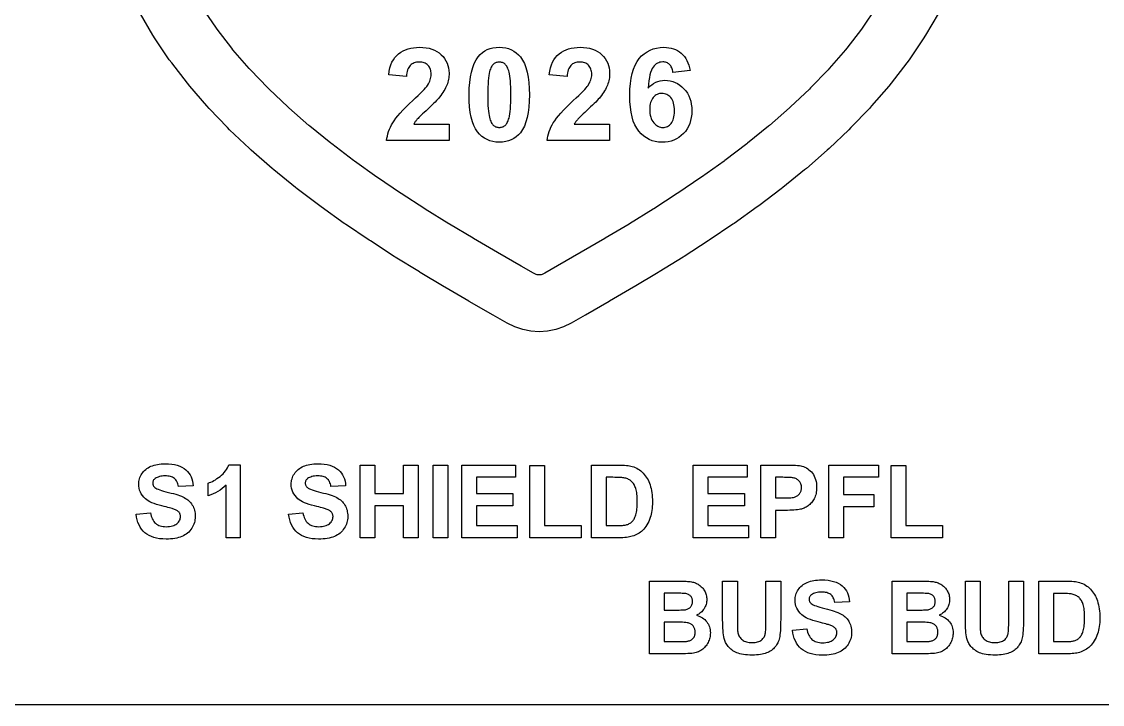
# Model space of a CAD drawing. Header units: millimetres. Extents: x 0 to 300, y 0 to 200.
# Drawn here: x 66.31 to 93.06, y 0 to 16.89 of the extents above; entities that cross this region are included whole.
import ezdxf

# ---------------------------------------------------------------- set-up
doc = ezdxf.new("R2010")
doc.units = ezdxf.units.MM
for name, color, linetype in [('CUT', 1, 'Continuous'), ('ENGRAVE', 5, 'Continuous'), ('LABELS', 250, 'Continuous'), ('SHEET', 8, 'Continuous')]:
    doc.layers.add(name, color=color, linetype=linetype)

msp = doc.modelspace()

# ---------------------------------------------------------------- linework, layer by layer
at = {"layer": 'CUT'}
msp.add_lwpolyline([(88.99, 17.087), (88.68, 16.556), (88.623, 16.465), (88.273, 15.948), (88.214, 15.868), (87.826, 15.365), (87.769, 15.295), (87.345, 14.805), (87.289, 14.744), (86.832, 14.268), (86.78, 14.216), (86.293, 13.754), (86.244, 13.709), (85.73, 13.261), (85.685, 13.223), (85.148, 12.788), (85.107, 12.756), (84.551, 12.335), (84.514, 12.308), (83.943, 11.9), (83.91, 11.877), (83.326, 11.483), (83.297, 11.464), (82.706, 11.083), (82.682, 11.067), (82.086, 10.698), (82.066, 10.686), (81.469, 10.328), (81.454, 10.319), (80.86, 9.973), (80.849, 9.966), (80.263, 9.63), (80.256, 9.626), (79.909, 9.429), (79.723, 9.339), (79.527, 9.273), (79.325, 9.234), (79.119, 9.22), (78.913, 9.234), (78.71, 9.273), (78.515, 9.339), (78.329, 9.429), (77.981, 9.626), (77.975, 9.63), (77.388, 9.966), (77.377, 9.973), (76.784, 10.319), (76.768, 10.328), (76.172, 10.686), (76.152, 10.698), (75.556, 11.067), (75.532, 11.083), (74.94, 11.464), (74.911, 11.483), (74.328, 11.877), (74.295, 11.9), (73.723, 12.308), (73.686, 12.335), (73.13, 12.756), (73.089, 12.788), (72.553, 13.223), (72.507, 13.261), (71.994, 13.709), (71.945, 13.754), (71.458, 14.216), (71.405, 14.268), (70.948, 14.744), (70.893, 14.805), (70.469, 15.295), (70.411, 15.365), (70.023, 15.868), (69.965, 15.948), (69.615, 16.465), (69.558, 16.556), (69.248, 17.087)], dxfattribs=at)
at = {"layer": 'ENGRAVE'}
msp.add_lwpolyline([(87.45, 17.23), (87.125, 16.751), (87.093, 16.706), (86.73, 16.236), (86.698, 16.196), (86.298, 15.735), (86.267, 15.701), (85.834, 15.25), (85.804, 15.22), (85.34, 14.779), (85.312, 14.754), (84.819, 14.324), (84.794, 14.302), (84.276, 13.883), (84.253, 13.865), (83.714, 13.457), (83.693, 13.442), (83.137, 13.045), (83.119, 13.032), (82.549, 12.647), (82.532, 12.637), (81.953, 12.263), (81.939, 12.254), (81.353, 11.891), (81.341, 11.884), (80.753, 11.531), (80.744, 11.526), (80.159, 11.184), (79.569, 10.846), (79.257, 10.669), (79.193, 10.638), (79.169, 10.63), (79.144, 10.625), (79.119, 10.623), (79.093, 10.625), (79.068, 10.63), (79.044, 10.638), (78.981, 10.669), (78.675, 10.842), (78.09, 11.178), (77.494, 11.526), (77.485, 11.531), (76.896, 11.884), (76.885, 11.891), (76.299, 12.254), (76.285, 12.263), (75.705, 12.637), (75.689, 12.647), (75.119, 13.032), (75.101, 13.045), (74.544, 13.442), (74.523, 13.457), (73.985, 13.865), (73.961, 13.883), (73.444, 14.302), (73.418, 14.324), (72.926, 14.754), (72.898, 14.779), (72.433, 15.22), (72.404, 15.25), (71.97, 15.701), (71.939, 15.735), (71.54, 16.196), (71.508, 16.236), (71.145, 16.706), (71.112, 16.751), (70.787, 17.23)], dxfattribs=at)
for points in [[(75.342, 13.946), (75.35, 14.004), (75.361, 14.061), (75.375, 14.117), (75.392, 14.172), (75.413, 14.227), (75.436, 14.281), (75.463, 14.334), (75.493, 14.386), (75.528, 14.44), (75.571, 14.499), (75.621, 14.561), (75.679, 14.628), (75.745, 14.699), (75.819, 14.774), (75.9, 14.854), (75.989, 14.938), (76.059, 15.004), (76.123, 15.065), (76.18, 15.121), (76.229, 15.171), (76.271, 15.215), (76.306, 15.254), (76.334, 15.287), (76.354, 15.314), (76.375, 15.348), (76.394, 15.382), (76.41, 15.416), (76.422, 15.45), (76.432, 15.484), (76.439, 15.517), (76.444, 15.551), (76.445, 15.584), (76.444, 15.62), (76.44, 15.653), (76.434, 15.685), (76.425, 15.714), (76.414, 15.742), (76.4, 15.767), (76.384, 15.79), (76.366, 15.811), (76.345, 15.829), (76.322, 15.845), (76.298, 15.859), (76.272, 15.87), (76.243, 15.879), (76.213, 15.885), (76.181, 15.889), (76.147, 15.89), (76.113, 15.889), (76.081, 15.885), (76.051, 15.878), (76.023, 15.869), (75.996, 15.857), (75.972, 15.843), (75.949, 15.826), (75.927, 15.807), (75.908, 15.784), (75.891, 15.758), (75.876, 15.729), (75.863, 15.696), (75.852, 15.66), (75.844, 15.62), (75.837, 15.577), (75.833, 15.531), (75.394, 15.575), (75.406, 15.662), (75.424, 15.744), (75.447, 15.819), (75.475, 15.887), (75.509, 15.949), (75.547, 16.005), (75.591, 16.054), (75.64, 16.097), (75.694, 16.134), (75.75, 16.166), (75.81, 16.194), (75.873, 16.216), (75.94, 16.233), (76.009, 16.246), (76.082, 16.253), (76.158, 16.255), (76.241, 16.253), (76.319, 16.244), (76.393, 16.23), (76.462, 16.21), (76.527, 16.184), (76.587, 16.152), (76.642, 16.115), (76.693, 16.072), (76.739, 16.025), (76.778, 15.975), (76.811, 15.922), (76.839, 15.866), (76.86, 15.808), (76.875, 15.746), (76.884, 15.682), (76.887, 15.615), (76.887, 15.577), (76.884, 15.539), (76.88, 15.501), (76.874, 15.464), (76.866, 15.427), (76.856, 15.391), (76.845, 15.355), (76.832, 15.32), (76.817, 15.284), (76.8, 15.249), (76.781, 15.212), (76.76, 15.176), (76.737, 15.139), (76.712, 15.101), (76.684, 15.064), (76.655, 15.025), (76.633, 14.999), (76.607, 14.969), (76.577, 14.936), (76.543, 14.901), (76.505, 14.863), (76.463, 14.822), (76.417, 14.779), (76.367, 14.732), (76.317, 14.686), (76.272, 14.644), (76.232, 14.607), (76.196, 14.573), (76.166, 14.543), (76.14, 14.517), (76.119, 14.496), (76.102, 14.478), (76.089, 14.462), (76.076, 14.447), (76.063, 14.431), (76.052, 14.416), (76.041, 14.401), (76.031, 14.386), (76.021, 14.37), (76.012, 14.356), (76.887, 14.356), (76.887, 13.946)], [(78.361, 16.222), (78.429, 16.196), (78.492, 16.162), (78.55, 16.121), (78.604, 16.073), (78.653, 16.017), (78.706, 15.941), (78.751, 15.853), (78.79, 15.753), (78.822, 15.642), (78.846, 15.519), (78.864, 15.384), (78.874, 15.238), (78.878, 15.08), (78.874, 14.923), (78.863, 14.777), (78.846, 14.642), (78.821, 14.519), (78.789, 14.408), (78.751, 14.308), (78.705, 14.219), (78.652, 14.142), (78.603, 14.087), (78.549, 14.039), (78.491, 13.999), (78.428, 13.966), (78.361, 13.94), (78.289, 13.922), (78.212, 13.91), (78.131, 13.907), (78.049, 13.911), (77.971, 13.923), (77.897, 13.943), (77.828, 13.971), (77.762, 14.008), (77.7, 14.052), (77.643, 14.104), (77.59, 14.165), (77.541, 14.236), (77.5, 14.319), (77.464, 14.415), (77.435, 14.524), (77.413, 14.645), (77.397, 14.779), (77.387, 14.926), (77.384, 15.085), (77.388, 15.242), (77.398, 15.387), (77.416, 15.521), (77.44, 15.644), (77.472, 15.755), (77.511, 15.855), (77.557, 15.943), (77.61, 16.02), (77.659, 16.075), (77.713, 16.123), (77.771, 16.164), (77.834, 16.197), (77.901, 16.222), (77.973, 16.241), (78.05, 16.252), (78.131, 16.255), (78.212, 16.252), (78.289, 16.241)], [(79.316, 13.946), (79.324, 14.004), (79.335, 14.061), (79.349, 14.117), (79.366, 14.172), (79.387, 14.227), (79.41, 14.281), (79.437, 14.334), (79.467, 14.386), (79.502, 14.44), (79.545, 14.499), (79.595, 14.561), (79.653, 14.628), (79.719, 14.699), (79.793, 14.774), (79.874, 14.854), (79.962, 14.938), (80.033, 15.004), (80.097, 15.065), (80.154, 15.121), (80.203, 15.171), (80.245, 15.215), (80.28, 15.254), (80.308, 15.287), (80.328, 15.314), (80.349, 15.348), (80.368, 15.382), (80.383, 15.416), (80.396, 15.45), (80.406, 15.484), (80.413, 15.517), (80.418, 15.551), (80.419, 15.584), (80.418, 15.62), (80.414, 15.653), (80.408, 15.685), (80.399, 15.714), (80.388, 15.742), (80.374, 15.767), (80.358, 15.79), (80.34, 15.811), (80.319, 15.829), (80.296, 15.845), (80.272, 15.859), (80.245, 15.87), (80.217, 15.879), (80.187, 15.885), (80.155, 15.889), (80.121, 15.89), (80.087, 15.889), (80.055, 15.885), (80.025, 15.878), (79.997, 15.869), (79.97, 15.857), (79.946, 15.843), (79.923, 15.826), (79.901, 15.807), (79.882, 15.784), (79.865, 15.758), (79.85, 15.729), (79.837, 15.696), (79.826, 15.66), (79.818, 15.62), (79.811, 15.577), (79.807, 15.531), (79.368, 15.575), (79.38, 15.662), (79.398, 15.744), (79.421, 15.819), (79.449, 15.887), (79.482, 15.949), (79.521, 16.005), (79.565, 16.054), (79.614, 16.097), (79.668, 16.134), (79.724, 16.166), (79.784, 16.194), (79.847, 16.216), (79.913, 16.233), (79.983, 16.246), (80.056, 16.253), (80.132, 16.255), (80.215, 16.253), (80.293, 16.244), (80.367, 16.23), (80.436, 16.21), (80.5, 16.184), (80.561, 16.152), (80.616, 16.115), (80.667, 16.072), (80.712, 16.025), (80.752, 15.975), (80.785, 15.922), (80.813, 15.866), (80.834, 15.808), (80.849, 15.746), (80.858, 15.682), (80.861, 15.615), (80.861, 15.577), (80.858, 15.539), (80.854, 15.501), (80.848, 15.464), (80.84, 15.427), (80.83, 15.391), (80.819, 15.355), (80.806, 15.32), (80.791, 15.284), (80.774, 15.249), (80.755, 15.212), (80.734, 15.176), (80.711, 15.139), (80.686, 15.101), (80.658, 15.064), (80.629, 15.025), (80.607, 14.999), (80.581, 14.969), (80.551, 14.936), (80.517, 14.901), (80.479, 14.863), (80.437, 14.822), (80.391, 14.779), (80.341, 14.732), (80.291, 14.686), (80.246, 14.644), (80.206, 14.607), (80.17, 14.573), (80.139, 14.543), (80.114, 14.517), (80.093, 14.496), (80.076, 14.478), (80.063, 14.462), (80.05, 14.447), (80.037, 14.431), (80.026, 14.416), (80.015, 14.401), (80.005, 14.386), (79.995, 14.37), (79.986, 14.356), (80.861, 14.356), (80.861, 13.946)], [(82.415, 15.697), (82.408, 15.725), (82.398, 15.75), (82.387, 15.774), (82.375, 15.795), (82.36, 15.814), (82.345, 15.83), (82.328, 15.845), (82.309, 15.858), (82.29, 15.869), (82.269, 15.877), (82.247, 15.884), (82.224, 15.889), (82.199, 15.892), (82.174, 15.893), (82.14, 15.891), (82.107, 15.885), (82.075, 15.875), (82.045, 15.862), (82.016, 15.844), (81.989, 15.822), (81.962, 15.797), (81.938, 15.768), (81.915, 15.732), (81.894, 15.688), (81.875, 15.635), (81.859, 15.574), (81.845, 15.505), (81.833, 15.427), (81.823, 15.34), (81.816, 15.245), (81.859, 15.291), (81.903, 15.33), (81.951, 15.364), (82.001, 15.391), (82.053, 15.412), (82.108, 15.427), (82.166, 15.437), (82.226, 15.44), (82.293, 15.436), (82.359, 15.426), (82.422, 15.41), (82.482, 15.387), (82.54, 15.358), (82.595, 15.321), (82.648, 15.279), (82.699, 15.229), (82.745, 15.175), (82.785, 15.117), (82.819, 15.055), (82.846, 14.989), (82.868, 14.919), (82.883, 14.845), (82.892, 14.768), (82.895, 14.687), (82.892, 14.6), (82.883, 14.519), (82.866, 14.441), (82.844, 14.368), (82.815, 14.3), (82.779, 14.236), (82.737, 14.176), (82.688, 14.12), (82.635, 14.07), (82.577, 14.027), (82.517, 13.99), (82.452, 13.96), (82.384, 13.937), (82.312, 13.92), (82.236, 13.91), (82.157, 13.907), (82.071, 13.911), (81.99, 13.924), (81.913, 13.945), (81.839, 13.974), (81.77, 14.013), (81.704, 14.059), (81.642, 14.114), (81.584, 14.177), (81.531, 14.251), (81.486, 14.334), (81.447, 14.429), (81.416, 14.535), (81.391, 14.651), (81.374, 14.778), (81.363, 14.916), (81.36, 15.065), (81.363, 15.217), (81.374, 15.359), (81.392, 15.489), (81.418, 15.609), (81.451, 15.717), (81.491, 15.814), (81.539, 15.901), (81.593, 15.976), (81.654, 16.042), (81.719, 16.098), (81.788, 16.146), (81.862, 16.186), (81.94, 16.216), (82.022, 16.238), (82.109, 16.251), (82.2, 16.255), (82.265, 16.253), (82.326, 16.246), (82.384, 16.235), (82.44, 16.219), (82.493, 16.198), (82.543, 16.173), (82.59, 16.143), (82.634, 16.109), (82.675, 16.07), (82.712, 16.027), (82.746, 15.98), (82.775, 15.929), (82.8, 15.874), (82.822, 15.814), (82.839, 15.751), (82.853, 15.683), (82.426, 15.636), (82.422, 15.668)], [(78.073, 15.883), (78.055, 15.877), (78.038, 15.87), (78.02, 15.861), (78.004, 15.851), (77.988, 15.839), (77.973, 15.825), (77.958, 15.808), (77.945, 15.789), (77.932, 15.768), (77.921, 15.744), (77.91, 15.717), (77.9, 15.688), (77.891, 15.656), (77.88, 15.61), (77.871, 15.556), (77.863, 15.495), (77.857, 15.427), (77.852, 15.351), (77.848, 15.268), (77.846, 15.178), (77.845, 15.08), (77.846, 14.983), (77.848, 14.894), (77.851, 14.812), (77.855, 14.739), (77.861, 14.673), (77.868, 14.616), (77.876, 14.566), (77.886, 14.524), (77.897, 14.488), (77.908, 14.455), (77.92, 14.425), (77.932, 14.398), (77.945, 14.374), (77.959, 14.354), (77.974, 14.337), (77.989, 14.323), (78.005, 14.311), (78.021, 14.301), (78.038, 14.292), (78.055, 14.285), (78.073, 14.279), (78.092, 14.276), (78.111, 14.273), (78.131, 14.272), (78.151, 14.273), (78.17, 14.276), (78.188, 14.28), (78.207, 14.285), (78.224, 14.292), (78.241, 14.301), (78.258, 14.311), (78.274, 14.323), (78.289, 14.337), (78.303, 14.354), (78.317, 14.373), (78.329, 14.395), (78.341, 14.419), (78.352, 14.445), (78.362, 14.474), (78.371, 14.506), (78.382, 14.552), (78.391, 14.606), (78.399, 14.666), (78.405, 14.734), (78.41, 14.81), (78.414, 14.893), (78.416, 14.983), (78.416, 15.08), (78.416, 15.178), (78.414, 15.267), (78.411, 15.348), (78.406, 15.422), (78.4, 15.487), (78.393, 15.545), (78.385, 15.595), (78.376, 15.637), (78.365, 15.673), (78.354, 15.706), (78.342, 15.736), (78.329, 15.763), (78.316, 15.787), (78.302, 15.807), (78.288, 15.825), (78.273, 15.839), (78.257, 15.851), (78.241, 15.861), (78.224, 15.87), (78.206, 15.877), (78.188, 15.883), (78.17, 15.887), (78.151, 15.889), (78.131, 15.89), (78.111, 15.889), (78.092, 15.887)], [(81.868, 14.574), (81.878, 14.531), (81.892, 14.491), (81.909, 14.454), (81.929, 14.42), (81.953, 14.389), (81.978, 14.362), (82.004, 14.338), (82.031, 14.318), (82.058, 14.302), (82.087, 14.289), (82.117, 14.28), (82.147, 14.274), (82.178, 14.272), (82.208, 14.274), (82.237, 14.278), (82.265, 14.286), (82.291, 14.296), (82.316, 14.31), (82.339, 14.326), (82.361, 14.346), (82.382, 14.368), (82.402, 14.394), (82.418, 14.424), (82.432, 14.457), (82.444, 14.494), (82.453, 14.536), (82.459, 14.58), (82.463, 14.629), (82.464, 14.682), (82.463, 14.736), (82.459, 14.787), (82.452, 14.833), (82.442, 14.876), (82.43, 14.915), (82.415, 14.951), (82.397, 14.983), (82.376, 15.011), (82.354, 15.035), (82.329, 15.056), (82.304, 15.074), (82.277, 15.089), (82.249, 15.1), (82.22, 15.108), (82.189, 15.113), (82.157, 15.115), (82.125, 15.113), (82.095, 15.109), (82.067, 15.101), (82.039, 15.09), (82.013, 15.076), (81.988, 15.059), (81.964, 15.039), (81.942, 15.015), (81.921, 14.989), (81.903, 14.959), (81.888, 14.927), (81.876, 14.892), (81.866, 14.854), (81.859, 14.812), (81.855, 14.768), (81.854, 14.721), (81.855, 14.669), (81.86, 14.62)]]:
    msp.add_lwpolyline(points, close=True, dxfattribs=at)
at = {"layer": 'LABELS'}
for points in [[(69.516, 4.658), (69.529, 4.621), (69.544, 4.587), (69.561, 4.555), (69.581, 4.527), (69.602, 4.502), (69.625, 4.48), (69.651, 4.46), (69.678, 4.443), (69.708, 4.429), (69.74, 4.417), (69.774, 4.408), (69.81, 4.401), (69.848, 4.397), (69.889, 4.396), (69.931, 4.397), (69.971, 4.401), (70.008, 4.407), (70.043, 4.415), (70.074, 4.425), (70.103, 4.438), (70.13, 4.453), (70.153, 4.47), (70.174, 4.489), (70.192, 4.509), (70.207, 4.53), (70.22, 4.551), (70.23, 4.573), (70.237, 4.596), (70.241, 4.62), (70.242, 4.644), (70.242, 4.66), (70.24, 4.675), (70.237, 4.689), (70.233, 4.703), (70.228, 4.716), (70.221, 4.729), (70.214, 4.741), (70.205, 4.753), (70.195, 4.764), (70.183, 4.774), (70.169, 4.785), (70.153, 4.795), (70.136, 4.804), (70.117, 4.813), (70.096, 4.822), (70.074, 4.831), (70.055, 4.837), (70.032, 4.844), (70.003, 4.852), (69.969, 4.861), (69.93, 4.872), (69.886, 4.883), (69.837, 4.896), (69.783, 4.909), (69.713, 4.928), (69.648, 4.948), (69.588, 4.968), (69.534, 4.99), (69.486, 5.013), (69.443, 5.037), (69.405, 5.061), (69.373, 5.087), (69.334, 5.126), (69.3, 5.166), (69.272, 5.208), (69.249, 5.252), (69.23, 5.298), (69.217, 5.347), (69.21, 5.397), (69.207, 5.45), (69.208, 5.484), (69.212, 5.517), (69.218, 5.55), (69.227, 5.583), (69.238, 5.614), (69.251, 5.646), (69.267, 5.677), (69.285, 5.707), (69.306, 5.736), (69.328, 5.763), (69.353, 5.789), (69.38, 5.812), (69.409, 5.834), (69.441, 5.854), (69.474, 5.873), (69.51, 5.889), (69.547, 5.904), (69.587, 5.917), (69.628, 5.927), (69.672, 5.936), (69.717, 5.943), (69.764, 5.948), (69.813, 5.951), (69.864, 5.952), (69.946, 5.949), (70.023, 5.942), (70.095, 5.931), (70.161, 5.915), (70.222, 5.894), (70.278, 5.868), (70.329, 5.838), (70.374, 5.803), (70.414, 5.764), (70.45, 5.723), (70.48, 5.678), (70.505, 5.63), (70.525, 5.579), (70.54, 5.524), (70.549, 5.467), (70.554, 5.407), (70.191, 5.391), (70.184, 5.424), (70.176, 5.455), (70.166, 5.484), (70.154, 5.51), (70.141, 5.534), (70.126, 5.555), (70.109, 5.574), (70.091, 5.59), (70.07, 5.604), (70.047, 5.617), (70.022, 5.627), (69.995, 5.636), (69.965, 5.642), (69.932, 5.647), (69.898, 5.65), (69.86, 5.651), (69.822, 5.65), (69.785, 5.647), (69.751, 5.642), (69.719, 5.635), (69.689, 5.625), (69.661, 5.614), (69.636, 5.601), (69.612, 5.586), (69.599, 5.575), (69.587, 5.563), (69.577, 5.551), (69.569, 5.537), (69.563, 5.523), (69.558, 5.507), (69.556, 5.491), (69.555, 5.474), (69.555, 5.458), (69.558, 5.443), (69.562, 5.429), (69.568, 5.415), (69.576, 5.401), (69.585, 5.389), (69.596, 5.376), (69.609, 5.365), (69.629, 5.35), (69.655, 5.336), (69.688, 5.321), (69.727, 5.306), (69.771, 5.291), (69.822, 5.276), (69.879, 5.26), (69.943, 5.245), (70.007, 5.229), (70.067, 5.213), (70.122, 5.197), (70.173, 5.181), (70.22, 5.165), (70.263, 5.148), (70.301, 5.132), (70.335, 5.115), (70.366, 5.097), (70.395, 5.078), (70.422, 5.058), (70.448, 5.036), (70.472, 5.012), (70.494, 4.987), (70.515, 4.96), (70.534, 4.932), (70.551, 4.902), (70.565, 4.871), (70.578, 4.837), (70.588, 4.802), (70.596, 4.766), (70.601, 4.727), (70.605, 4.687), (70.606, 4.645), (70.604, 4.607), (70.6, 4.569), (70.594, 4.532), (70.584, 4.496), (70.572, 4.46), (70.557, 4.424), (70.54, 4.39), (70.52, 4.356), (70.497, 4.323), (70.472, 4.292), (70.445, 4.264), (70.416, 4.238), (70.384, 4.214), (70.351, 4.192), (70.315, 4.172), (70.277, 4.155), (70.236, 4.139), (70.193, 4.126), (70.148, 4.115), (70.1, 4.106), (70.05, 4.098), (69.997, 4.093), (69.942, 4.09), (69.885, 4.089), (69.802, 4.092), (69.724, 4.099), (69.651, 4.111), (69.583, 4.129), (69.52, 4.151), (69.462, 4.178), (69.409, 4.21), (69.361, 4.247), (69.317, 4.289), (69.278, 4.335), (69.244, 4.386), (69.215, 4.441), (69.189, 4.5), (69.169, 4.565), (69.153, 4.633), (69.142, 4.707), (69.496, 4.741), (69.505, 4.698)], [(71.274, 5.339), (71.222, 5.302), (71.167, 5.268), (71.11, 5.236), (71.051, 5.208), (70.99, 5.182), (70.927, 5.16), (70.927, 5.473), (70.961, 5.485), (70.996, 5.5), (71.032, 5.517), (71.068, 5.537), (71.105, 5.559), (71.143, 5.584), (71.182, 5.611), (71.221, 5.64), (71.259, 5.672), (71.294, 5.705), (71.326, 5.739), (71.354, 5.774), (71.38, 5.811), (71.402, 5.849), (71.422, 5.888), (71.438, 5.928), (71.718, 5.928), (71.718, 4.121), (71.373, 4.121), (71.373, 5.421), (71.325, 5.379)], [(73.303, 4.621), (73.318, 4.587), (73.336, 4.555), (73.355, 4.527), (73.376, 4.502), (73.4, 4.48), (73.425, 4.46), (73.453, 4.443), (73.482, 4.429), (73.514, 4.417), (73.548, 4.408), (73.584, 4.401), (73.623, 4.397), (73.663, 4.396), (73.705, 4.397), (73.745, 4.401), (73.782, 4.407), (73.817, 4.415), (73.849, 4.425), (73.878, 4.438), (73.904, 4.453), (73.928, 4.47), (73.948, 4.489), (73.966, 4.509), (73.982, 4.53), (73.994, 4.551), (74.004, 4.573), (74.011, 4.596), (74.015, 4.62), (74.017, 4.644), (74.016, 4.66), (74.014, 4.675), (74.011, 4.689), (74.007, 4.703), (74.002, 4.716), (73.995, 4.729), (73.988, 4.741), (73.979, 4.753), (73.969, 4.764), (73.957, 4.774), (73.943, 4.785), (73.928, 4.795), (73.91, 4.804), (73.892, 4.813), (73.871, 4.822), (73.848, 4.831), (73.83, 4.837), (73.806, 4.844), (73.777, 4.852), (73.744, 4.861), (73.705, 4.872), (73.661, 4.883), (73.612, 4.896), (73.557, 4.909), (73.487, 4.928), (73.422, 4.948), (73.363, 4.968), (73.309, 4.99), (73.26, 5.013), (73.217, 5.037), (73.179, 5.061), (73.147, 5.087), (73.108, 5.126), (73.075, 5.166), (73.046, 5.208), (73.023, 5.252), (73.005, 5.298), (72.992, 5.347), (72.984, 5.397), (72.981, 5.45), (72.983, 5.484), (72.986, 5.517), (72.992, 5.55), (73.001, 5.583), (73.012, 5.614), (73.025, 5.646), (73.041, 5.677), (73.059, 5.707), (73.08, 5.736), (73.103, 5.763), (73.128, 5.789), (73.155, 5.812), (73.184, 5.834), (73.215, 5.854), (73.249, 5.873), (73.284, 5.889), (73.322, 5.904), (73.361, 5.917), (73.403, 5.927), (73.446, 5.936), (73.491, 5.943), (73.538, 5.948), (73.587, 5.951), (73.638, 5.952), (73.72, 5.949), (73.797, 5.942), (73.869, 5.931), (73.935, 5.915), (73.997, 5.894), (74.052, 5.868), (74.103, 5.838), (74.149, 5.803), (74.189, 5.764), (74.224, 5.723), (74.254, 5.678), (74.279, 5.63), (74.299, 5.579), (74.314, 5.524), (74.324, 5.467), (74.328, 5.407), (73.965, 5.391), (73.958, 5.424), (73.95, 5.455), (73.94, 5.484), (73.928, 5.51), (73.915, 5.534), (73.9, 5.555), (73.883, 5.574), (73.865, 5.59), (73.845, 5.604), (73.822, 5.617), (73.797, 5.627), (73.769, 5.636), (73.739, 5.642), (73.707, 5.647), (73.672, 5.65), (73.635, 5.651), (73.596, 5.65), (73.56, 5.647), (73.526, 5.642), (73.493, 5.635), (73.464, 5.625), (73.436, 5.614), (73.41, 5.601), (73.387, 5.586), (73.373, 5.575), (73.361, 5.563), (73.352, 5.551), (73.343, 5.537), (73.337, 5.523), (73.333, 5.507), (73.33, 5.491), (73.329, 5.474), (73.33, 5.458), (73.332, 5.443), (73.337, 5.429), (73.342, 5.415), (73.35, 5.401), (73.359, 5.389), (73.37, 5.376), (73.383, 5.365), (73.403, 5.35), (73.43, 5.336), (73.462, 5.321), (73.501, 5.306), (73.546, 5.291), (73.597, 5.276), (73.654, 5.26), (73.717, 5.245), (73.781, 5.229), (73.841, 5.213), (73.896, 5.197), (73.948, 5.181), (73.995, 5.165), (74.037, 5.148), (74.075, 5.132), (74.109, 5.115), (74.14, 5.097), (74.169, 5.078), (74.197, 5.058), (74.223, 5.036), (74.247, 5.012), (74.269, 4.987), (74.289, 4.96), (74.308, 4.932), (74.325, 4.902), (74.34, 4.871), (74.352, 4.837), (74.362, 4.802), (74.37, 4.766), (74.375, 4.727), (74.379, 4.687), (74.38, 4.645), (74.379, 4.607), (74.375, 4.569), (74.368, 4.532), (74.359, 4.496), (74.346, 4.46), (74.332, 4.424), (74.314, 4.39), (74.294, 4.356), (74.271, 4.323), (74.247, 4.292), (74.22, 4.264), (74.19, 4.238), (74.159, 4.214), (74.125, 4.192), (74.089, 4.172), (74.051, 4.155), (74.01, 4.139), (73.968, 4.126), (73.922, 4.115), (73.874, 4.106), (73.824, 4.098), (73.772, 4.093), (73.717, 4.09), (73.659, 4.089), (73.576, 4.092), (73.498, 4.099), (73.426, 4.111), (73.358, 4.129), (73.294, 4.151), (73.236, 4.178), (73.183, 4.21), (73.135, 4.247), (73.092, 4.289), (73.053, 4.335), (73.018, 4.386), (72.989, 4.441), (72.964, 4.5), (72.943, 4.565), (72.928, 4.633), (72.916, 4.707), (73.27, 4.741), (73.279, 4.698), (73.29, 4.658)], [(75.763, 5.213), (75.763, 5.921), (76.126, 5.921), (76.126, 4.121), (75.763, 4.121), (75.763, 4.908), (75.05, 4.908), (75.05, 4.121), (74.687, 4.121), (74.687, 5.921), (75.05, 5.921), (75.05, 5.213)], [(76.854, 4.121), (76.491, 4.121), (76.491, 5.921), (76.854, 5.921)], [(77.564, 5.617), (77.564, 5.217), (78.467, 5.217), (78.467, 4.914), (77.564, 4.914), (77.564, 4.424), (78.569, 4.424), (78.569, 4.121), (77.2, 4.121), (77.2, 5.921), (78.535, 5.921), (78.535, 5.617)], [(79.251, 4.424), (80.154, 4.424), (80.154, 4.121), (78.887, 4.121), (78.887, 5.906), (79.251, 5.906)], [(81.275, 5.912), (81.316, 5.908), (81.354, 5.902), (81.388, 5.895), (81.419, 5.887), (81.458, 5.874), (81.495, 5.859), (81.532, 5.841), (81.566, 5.822), (81.599, 5.8), (81.631, 5.776), (81.662, 5.75), (81.69, 5.721), (81.718, 5.69), (81.744, 5.658), (81.768, 5.624), (81.79, 5.588), (81.811, 5.551), (81.83, 5.512), (81.847, 5.472), (81.862, 5.429), (81.876, 5.385), (81.888, 5.338), (81.898, 5.289), (81.907, 5.237), (81.913, 5.182), (81.918, 5.125), (81.92, 5.066), (81.921, 5.004), (81.92, 4.949), (81.918, 4.897), (81.914, 4.846), (81.908, 4.797), (81.9, 4.75), (81.89, 4.705), (81.879, 4.662), (81.866, 4.621), (81.848, 4.573), (81.829, 4.527), (81.807, 4.484), (81.784, 4.443), (81.759, 4.404), (81.732, 4.368), (81.704, 4.334), (81.673, 4.303), (81.649, 4.28), (81.622, 4.259), (81.593, 4.239), (81.562, 4.221), (81.529, 4.203), (81.494, 4.187), (81.457, 4.173), (81.418, 4.159), (81.387, 4.15), (81.353, 4.142), (81.316, 4.136), (81.277, 4.131), (81.236, 4.126), (81.192, 4.123), (81.145, 4.122), (81.096, 4.121), (80.412, 4.121), (80.412, 5.921), (81.077, 5.921), (81.131, 5.921), (81.182, 5.919), (81.23, 5.916)], [(84.263, 5.617), (83.292, 5.617), (83.292, 5.217), (84.195, 5.217), (84.195, 4.914), (83.292, 4.914), (83.292, 4.424), (84.297, 4.424), (84.297, 4.121), (82.928, 4.121), (82.928, 5.921), (84.263, 5.921)], [(85.405, 5.917), (85.462, 5.914), (85.513, 5.91), (85.556, 5.906), (85.592, 5.9), (85.621, 5.894), (85.659, 5.882), (85.695, 5.868), (85.73, 5.85), (85.763, 5.83), (85.794, 5.806), (85.825, 5.78), (85.853, 5.75), (85.88, 5.718), (85.904, 5.683), (85.926, 5.645), (85.943, 5.605), (85.958, 5.562), (85.97, 5.517), (85.978, 5.47), (85.983, 5.42), (85.984, 5.367), (85.983, 5.327), (85.98, 5.288), (85.976, 5.25), (85.969, 5.215), (85.961, 5.181), (85.95, 5.148), (85.938, 5.118), (85.924, 5.089), (85.909, 5.061), (85.892, 5.035), (85.874, 5.011), (85.856, 4.988), (85.836, 4.966), (85.816, 4.946), (85.794, 4.928), (85.771, 4.911), (85.748, 4.896), (85.725, 4.882), (85.701, 4.869), (85.678, 4.858), (85.654, 4.848), (85.63, 4.839), (85.607, 4.832), (85.583, 4.826), (85.548, 4.82), (85.51, 4.815), (85.469, 4.81), (85.423, 4.806), (85.374, 4.804), (85.322, 4.802), (85.266, 4.8), (85.206, 4.8), (84.969, 4.8), (84.969, 4.121), (84.605, 4.121), (84.605, 5.921), (85.189, 5.921), (85.268, 5.921), (85.34, 5.919)], [(86.648, 5.617), (86.648, 5.19), (87.4, 5.19), (87.4, 4.886), (86.648, 4.886), (86.648, 4.121), (86.285, 4.121), (86.285, 5.921), (87.519, 5.921), (87.519, 5.617)], [(89.096, 4.424), (89.096, 4.121), (87.828, 4.121), (87.828, 5.906), (88.192, 5.906), (88.192, 4.424)], [(81.149, 4.427), (81.178, 4.429), (81.204, 4.431), (81.228, 4.434), (81.249, 4.437), (81.267, 4.442), (81.289, 4.448), (81.309, 4.454), (81.329, 4.462), (81.348, 4.471), (81.366, 4.481), (81.383, 4.492), (81.399, 4.504), (81.414, 4.516), (81.428, 4.531), (81.441, 4.547), (81.454, 4.566), (81.467, 4.586), (81.478, 4.609), (81.489, 4.634), (81.499, 4.661), (81.509, 4.69), (81.517, 4.722), (81.525, 4.756), (81.531, 4.793), (81.536, 4.833), (81.54, 4.876), (81.543, 4.921), (81.545, 4.969), (81.546, 5.02), (81.545, 5.07), (81.543, 5.118), (81.54, 5.163), (81.536, 5.204), (81.531, 5.243), (81.525, 5.278), (81.517, 5.311), (81.509, 5.34), (81.499, 5.367), (81.489, 5.393), (81.477, 5.417), (81.465, 5.44), (81.451, 5.461), (81.437, 5.48), (81.422, 5.498), (81.406, 5.515), (81.389, 5.53), (81.37, 5.543), (81.351, 5.556), (81.33, 5.567), (81.309, 5.577), (81.286, 5.586), (81.262, 5.593), (81.237, 5.599), (81.216, 5.603), (81.19, 5.607), (81.16, 5.61), (81.125, 5.612), (81.085, 5.614), (81.041, 5.615), (80.992, 5.616), (80.939, 5.617), (80.776, 5.617), (80.776, 4.424), (81.047, 4.424), (81.084, 4.425), (81.118, 4.425)], [(85.309, 5.11), (85.347, 5.113), (85.381, 5.117), (85.41, 5.122), (85.435, 5.127), (85.455, 5.134), (85.473, 5.142), (85.489, 5.15), (85.505, 5.16), (85.52, 5.17), (85.533, 5.182), (85.546, 5.194), (85.558, 5.208), (85.569, 5.222), (85.578, 5.238), (85.587, 5.254), (85.594, 5.27), (85.599, 5.287), (85.604, 5.305), (85.607, 5.324), (85.609, 5.343), (85.61, 5.362), (85.609, 5.386), (85.606, 5.409), (85.602, 5.431), (85.595, 5.452), (85.587, 5.472), (85.577, 5.49), (85.566, 5.508), (85.552, 5.524), (85.537, 5.54), (85.521, 5.553), (85.504, 5.566), (85.487, 5.576), (85.468, 5.586), (85.448, 5.593), (85.428, 5.6), (85.406, 5.604), (85.388, 5.607), (85.365, 5.61), (85.339, 5.612), (85.308, 5.613), (85.273, 5.615), (85.234, 5.616), (85.191, 5.616), (85.144, 5.617), (84.969, 5.617), (84.969, 5.106), (85.168, 5.106), (85.219, 5.106), (85.266, 5.108)], [(82.856, 3.036), (82.884, 3.031), (82.91, 3.026), (82.935, 3.02), (82.96, 3.013), (82.984, 3.004), (83.007, 2.994), (83.029, 2.983), (83.051, 2.971), (83.072, 2.957), (83.092, 2.942), (83.112, 2.927), (83.13, 2.91), (83.148, 2.891), (83.165, 2.872), (83.181, 2.851), (83.196, 2.83), (83.21, 2.807), (83.223, 2.783), (83.234, 2.758), (83.244, 2.733), (83.252, 2.707), (83.258, 2.68), (83.262, 2.653), (83.265, 2.625), (83.266, 2.596), (83.264, 2.565), (83.261, 2.534), (83.256, 2.504), (83.249, 2.475), (83.239, 2.446), (83.227, 2.418), (83.213, 2.391), (83.197, 2.364), (83.18, 2.339), (83.16, 2.315), (83.139, 2.292), (83.117, 2.272), (83.093, 2.253), (83.068, 2.235), (83.041, 2.22), (83.013, 2.206), (83.053, 2.193), (83.09, 2.178), (83.125, 2.16), (83.158, 2.141), (83.189, 2.119), (83.217, 2.096), (83.242, 2.07), (83.266, 2.042), (83.286, 2.013), (83.304, 1.982), (83.319, 1.95), (83.332, 1.917), (83.342, 1.882), (83.348, 1.847), (83.353, 1.809), (83.354, 1.771), (83.353, 1.74), (83.35, 1.71), (83.346, 1.68), (83.34, 1.65), (83.332, 1.62), (83.322, 1.591), (83.31, 1.561), (83.297, 1.532), (83.282, 1.504), (83.266, 1.477), (83.248, 1.452), (83.229, 1.428), (83.209, 1.405), (83.188, 1.384), (83.165, 1.365), (83.141, 1.347), (83.115, 1.33), (83.089, 1.316), (83.06, 1.302), (83.031, 1.291), (82.999, 1.281), (82.967, 1.273), (82.933, 1.266), (82.897, 1.262), (82.87, 1.259), (82.836, 1.257), (82.793, 1.255), (82.742, 1.254), (82.683, 1.252), (82.617, 1.251), (82.542, 1.25), (82.459, 1.249), (81.846, 1.249), (81.846, 3.049), (82.566, 3.049), (82.617, 3.049), (82.666, 3.048), (82.711, 3.047), (82.752, 3.045), (82.79, 3.042), (82.825, 3.039)], [(84.027, 1.848), (84.029, 1.818), (84.032, 1.793), (84.035, 1.774), (84.042, 1.747), (84.051, 1.721), (84.062, 1.697), (84.075, 1.674), (84.09, 1.652), (84.107, 1.632), (84.126, 1.614), (84.147, 1.596), (84.169, 1.58), (84.194, 1.567), (84.221, 1.555), (84.25, 1.546), (84.281, 1.539), (84.314, 1.533), (84.35, 1.53), (84.387, 1.529), (84.424, 1.53), (84.459, 1.533), (84.492, 1.538), (84.522, 1.545), (84.55, 1.554), (84.576, 1.565), (84.599, 1.578), (84.62, 1.592), (84.639, 1.609), (84.655, 1.626), (84.67, 1.644), (84.683, 1.663), (84.694, 1.683), (84.702, 1.704), (84.709, 1.725), (84.714, 1.748), (84.718, 1.773), (84.721, 1.801), (84.724, 1.834), (84.726, 1.87), (84.728, 1.91), (84.729, 1.954), (84.73, 2.002), (84.73, 2.053), (84.73, 3.049), (85.094, 3.049), (85.094, 2.104), (85.093, 2.026), (85.092, 1.954), (85.09, 1.887), (85.086, 1.827), (85.082, 1.773), (85.077, 1.725), (85.071, 1.682), (85.064, 1.646), (85.056, 1.613), (85.046, 1.582), (85.035, 1.551), (85.022, 1.522), (85.008, 1.495), (84.992, 1.469), (84.975, 1.444), (84.956, 1.42), (84.935, 1.397), (84.913, 1.376), (84.889, 1.356), (84.863, 1.337), (84.836, 1.319), (84.807, 1.303), (84.776, 1.287), (84.744, 1.273), (84.709, 1.26), (84.672, 1.249), (84.633, 1.24), (84.591, 1.232), (84.546, 1.226), (84.499, 1.222), (84.45, 1.219), (84.398, 1.219), (84.335, 1.219), (84.276, 1.222), (84.222, 1.227), (84.171, 1.233), (84.124, 1.242), (84.081, 1.252), (84.042, 1.264), (84.007, 1.278), (83.974, 1.294), (83.943, 1.31), (83.914, 1.328), (83.887, 1.347), (83.862, 1.366), (83.838, 1.387), (83.816, 1.41), (83.796, 1.433), (83.777, 1.457), (83.761, 1.481), (83.745, 1.505), (83.732, 1.53), (83.72, 1.555), (83.71, 1.581), (83.701, 1.606), (83.694, 1.632), (83.686, 1.673), (83.678, 1.719), (83.672, 1.769), (83.667, 1.824), (83.663, 1.883), (83.661, 1.947), (83.659, 2.016), (83.658, 2.089), (83.658, 3.049), (84.022, 3.049), (84.022, 2.074), (84.022, 2.019), (84.023, 1.969), (84.024, 1.923), (84.025, 1.883)], [(85.823, 1.655), (85.845, 1.63), (85.868, 1.608), (85.893, 1.588), (85.921, 1.571), (85.951, 1.557), (85.983, 1.545), (86.017, 1.536), (86.053, 1.53), (86.091, 1.526), (86.131, 1.524), (86.174, 1.525), (86.214, 1.529), (86.251, 1.535), (86.285, 1.543), (86.317, 1.553), (86.346, 1.566), (86.372, 1.581), (86.396, 1.599), (86.417, 1.618), (86.435, 1.637), (86.45, 1.658), (86.463, 1.679), (86.472, 1.701), (86.479, 1.724), (86.484, 1.748), (86.485, 1.772), (86.484, 1.788), (86.483, 1.803), (86.48, 1.818), (86.476, 1.831), (86.47, 1.845), (86.464, 1.857), (86.456, 1.869), (86.447, 1.881), (86.437, 1.892), (86.425, 1.903), (86.412, 1.913), (86.396, 1.923), (86.379, 1.932), (86.36, 1.942), (86.339, 1.95), (86.317, 1.959), (86.298, 1.965), (86.275, 1.972), (86.246, 1.98), (86.212, 1.99), (86.173, 2), (86.129, 2.011), (86.08, 2.024), (86.026, 2.038), (85.955, 2.056), (85.891, 2.076), (85.831, 2.097), (85.777, 2.118), (85.729, 2.141), (85.685, 2.165), (85.648, 2.19), (85.616, 2.216), (85.577, 2.254), (85.543, 2.294), (85.515, 2.336), (85.491, 2.38), (85.473, 2.427), (85.46, 2.475), (85.452, 2.525), (85.45, 2.578), (85.451, 2.612), (85.455, 2.645), (85.461, 2.678), (85.469, 2.711), (85.48, 2.743), (85.494, 2.774), (85.51, 2.805), (85.528, 2.835), (85.548, 2.864), (85.571, 2.891), (85.596, 2.917), (85.623, 2.94), (85.652, 2.962), (85.683, 2.982), (85.717, 3.001), (85.753, 3.017), (85.79, 3.032), (85.83, 3.045), (85.871, 3.055), (85.914, 3.064), (85.96, 3.071), (86.007, 3.076), (86.056, 3.079), (86.107, 3.08), (86.189, 3.078), (86.266, 3.071), (86.337, 3.059), (86.404, 3.043), (86.465, 3.022), (86.521, 2.996), (86.571, 2.966), (86.617, 2.931), (86.657, 2.893), (86.692, 2.851), (86.723, 2.806), (86.748, 2.758), (86.767, 2.707), (86.782, 2.653), (86.792, 2.595), (86.797, 2.535), (86.433, 2.519), (86.427, 2.552), (86.418, 2.583), (86.408, 2.612), (86.397, 2.638), (86.383, 2.662), (86.368, 2.683), (86.352, 2.702), (86.333, 2.718), (86.313, 2.733), (86.29, 2.745), (86.265, 2.755), (86.237, 2.764), (86.207, 2.771), (86.175, 2.775), (86.14, 2.778), (86.103, 2.779), (86.065, 2.778), (86.028, 2.775), (85.994, 2.77), (85.962, 2.763), (85.932, 2.754), (85.904, 2.743), (85.879, 2.729), (85.855, 2.714), (85.842, 2.703), (85.83, 2.691), (85.82, 2.679), (85.812, 2.665), (85.805, 2.651), (85.801, 2.636), (85.798, 2.619), (85.797, 2.602), (85.798, 2.587), (85.801, 2.572), (85.805, 2.557), (85.811, 2.543), (85.818, 2.53), (85.828, 2.517), (85.839, 2.505), (85.851, 2.493), (85.872, 2.479), (85.898, 2.464), (85.931, 2.449), (85.969, 2.434), (86.014, 2.419), (86.065, 2.404), (86.122, 2.388), (86.185, 2.373), (86.249, 2.357), (86.309, 2.341), (86.365, 2.325), (86.416, 2.309), (86.463, 2.293), (86.505, 2.276), (86.544, 2.26), (86.578, 2.243), (86.609, 2.226), (86.638, 2.207), (86.665, 2.186), (86.691, 2.164), (86.715, 2.14), (86.737, 2.115), (86.758, 2.088), (86.777, 2.06), (86.793, 2.03), (86.808, 1.999), (86.82, 1.966), (86.83, 1.931), (86.838, 1.894), (86.844, 1.855), (86.847, 1.815), (86.848, 1.774), (86.847, 1.735), (86.843, 1.697), (86.836, 1.66), (86.827, 1.624), (86.815, 1.588), (86.8, 1.553), (86.783, 1.518), (86.762, 1.484), (86.74, 1.451), (86.715, 1.421), (86.688, 1.392), (86.659, 1.366), (86.627, 1.342), (86.593, 1.32), (86.557, 1.301), (86.519, 1.283), (86.479, 1.268), (86.436, 1.254), (86.391, 1.243), (86.343, 1.234), (86.293, 1.227), (86.24, 1.221), (86.185, 1.218), (86.128, 1.217), (86.045, 1.22), (85.967, 1.227), (85.894, 1.24), (85.826, 1.257), (85.763, 1.279), (85.705, 1.306), (85.652, 1.338), (85.603, 1.375), (85.56, 1.417), (85.521, 1.463), (85.487, 1.514), (85.457, 1.569), (85.432, 1.629), (85.412, 1.693), (85.396, 1.762), (85.385, 1.835), (85.738, 1.869), (85.747, 1.826), (85.758, 1.786), (85.772, 1.749), (85.787, 1.715), (85.804, 1.684)], [(88.892, 3.031), (88.918, 3.026), (88.943, 3.02), (88.968, 3.013), (88.992, 3.004), (89.015, 2.994), (89.037, 2.983), (89.059, 2.971), (89.08, 2.957), (89.1, 2.942), (89.12, 2.927), (89.138, 2.91), (89.156, 2.891), (89.173, 2.872), (89.189, 2.851), (89.204, 2.83), (89.218, 2.807), (89.231, 2.783), (89.242, 2.758), (89.252, 2.733), (89.26, 2.707), (89.266, 2.68), (89.27, 2.653), (89.272, 2.625), (89.273, 2.596), (89.272, 2.565), (89.269, 2.534), (89.264, 2.504), (89.256, 2.475), (89.247, 2.446), (89.235, 2.418), (89.221, 2.391), (89.205, 2.364), (89.187, 2.339), (89.168, 2.315), (89.147, 2.292), (89.125, 2.272), (89.101, 2.253), (89.076, 2.235), (89.049, 2.22), (89.02, 2.206), (89.06, 2.193), (89.098, 2.178), (89.133, 2.16), (89.166, 2.141), (89.196, 2.119), (89.224, 2.096), (89.25, 2.07), (89.273, 2.042), (89.294, 2.013), (89.312, 1.982), (89.327, 1.95), (89.34, 1.917), (89.349, 1.882), (89.356, 1.847), (89.36, 1.809), (89.362, 1.771), (89.361, 1.74), (89.358, 1.71), (89.354, 1.68), (89.347, 1.65), (89.339, 1.62), (89.33, 1.591), (89.318, 1.561), (89.305, 1.532), (89.29, 1.504), (89.273, 1.477), (89.256, 1.452), (89.237, 1.428), (89.217, 1.405), (89.196, 1.384), (89.173, 1.365), (89.149, 1.347), (89.123, 1.33), (89.096, 1.316), (89.068, 1.302), (89.038, 1.291), (89.007, 1.281), (88.975, 1.273), (88.94, 1.266), (88.905, 1.262), (88.878, 1.259), (88.844, 1.257), (88.801, 1.255), (88.75, 1.254), (88.691, 1.252), (88.624, 1.251), (88.55, 1.25), (88.467, 1.249), (87.854, 1.249), (87.854, 3.049), (88.573, 3.049), (88.625, 3.049), (88.673, 3.048), (88.718, 3.047), (88.76, 3.045), (88.798, 3.042), (88.833, 3.039), (88.864, 3.036)], [(90.033, 1.883), (90.035, 1.848), (90.037, 1.818), (90.04, 1.793), (90.043, 1.774), (90.05, 1.747), (90.059, 1.721), (90.07, 1.697), (90.083, 1.674), (90.098, 1.652), (90.114, 1.632), (90.133, 1.614), (90.154, 1.596), (90.177, 1.58), (90.202, 1.567), (90.229, 1.555), (90.258, 1.546), (90.289, 1.539), (90.322, 1.533), (90.357, 1.53), (90.394, 1.529), (90.432, 1.53), (90.467, 1.533), (90.5, 1.538), (90.53, 1.545), (90.558, 1.554), (90.584, 1.565), (90.607, 1.578), (90.628, 1.592), (90.646, 1.609), (90.663, 1.626), (90.678, 1.644), (90.691, 1.663), (90.701, 1.683), (90.71, 1.704), (90.717, 1.725), (90.722, 1.748), (90.726, 1.773), (90.729, 1.801), (90.732, 1.834), (90.734, 1.87), (90.736, 1.91), (90.737, 1.954), (90.738, 2.002), (90.738, 2.053), (90.738, 3.049), (91.102, 3.049), (91.102, 2.104), (91.101, 2.026), (91.1, 1.954), (91.097, 1.887), (91.094, 1.827), (91.09, 1.773), (91.085, 1.725), (91.079, 1.682), (91.072, 1.646), (91.064, 1.613), (91.054, 1.582), (91.043, 1.551), (91.03, 1.522), (91.016, 1.495), (91, 1.469), (90.982, 1.444), (90.963, 1.42), (90.943, 1.397), (90.921, 1.376), (90.897, 1.356), (90.871, 1.337), (90.844, 1.319), (90.815, 1.303), (90.784, 1.287), (90.752, 1.273), (90.717, 1.26), (90.68, 1.249), (90.641, 1.24), (90.599, 1.232), (90.554, 1.226), (90.507, 1.222), (90.458, 1.219), (90.405, 1.219), (90.343, 1.219), (90.284, 1.222), (90.23, 1.227), (90.179, 1.233), (90.132, 1.242), (90.089, 1.252), (90.05, 1.264), (90.014, 1.278), (89.982, 1.294), (89.951, 1.31), (89.922, 1.328), (89.895, 1.347), (89.87, 1.366), (89.846, 1.387), (89.824, 1.41), (89.804, 1.433), (89.785, 1.457), (89.768, 1.481), (89.753, 1.505), (89.74, 1.53), (89.728, 1.555), (89.717, 1.581), (89.709, 1.606), (89.702, 1.632), (89.693, 1.673), (89.686, 1.719), (89.68, 1.769), (89.675, 1.824), (89.671, 1.883), (89.668, 1.947), (89.667, 2.016), (89.666, 2.089), (89.666, 3.049), (90.03, 3.049), (90.03, 2.074), (90.03, 2.019), (90.031, 1.969), (90.032, 1.923)], [(92.459, 3.023), (92.49, 3.015), (92.529, 3.002), (92.567, 2.987), (92.603, 2.97), (92.637, 2.95), (92.67, 2.928), (92.702, 2.904), (92.733, 2.878), (92.762, 2.849), (92.789, 2.819), (92.815, 2.786), (92.839, 2.752), (92.861, 2.717), (92.882, 2.679), (92.901, 2.64), (92.918, 2.6), (92.933, 2.558), (92.947, 2.513), (92.959, 2.466), (92.969, 2.417), (92.978, 2.365), (92.984, 2.31), (92.989, 2.254), (92.992, 2.194), (92.992, 2.132), (92.992, 2.077), (92.989, 2.025), (92.985, 1.974), (92.979, 1.925), (92.971, 1.878), (92.961, 1.833), (92.95, 1.79), (92.937, 1.749), (92.919, 1.701), (92.9, 1.655), (92.878, 1.612), (92.855, 1.571), (92.83, 1.533), (92.803, 1.496), (92.775, 1.463), (92.744, 1.431), (92.72, 1.409), (92.693, 1.387), (92.664, 1.368), (92.633, 1.349), (92.6, 1.332), (92.565, 1.316), (92.528, 1.301), (92.489, 1.287), (92.458, 1.278), (92.424, 1.271), (92.387, 1.264), (92.348, 1.259), (92.307, 1.255), (92.263, 1.252), (92.216, 1.25), (92.167, 1.249), (91.483, 1.249), (91.483, 3.049), (92.148, 3.049), (92.202, 3.049), (92.253, 3.047), (92.301, 3.044), (92.346, 3.041), (92.387, 3.036), (92.425, 3.03)], [(82.676, 2.337), (82.696, 2.338), (82.712, 2.34), (82.735, 2.343), (82.756, 2.348), (82.776, 2.354), (82.795, 2.361), (82.813, 2.37), (82.829, 2.38), (82.845, 2.391), (82.859, 2.404), (82.871, 2.418), (82.882, 2.433), (82.891, 2.449), (82.899, 2.466), (82.904, 2.484), (82.909, 2.503), (82.911, 2.523), (82.912, 2.545), (82.911, 2.565), (82.909, 2.584), (82.905, 2.603), (82.9, 2.62), (82.894, 2.637), (82.886, 2.652), (82.877, 2.667), (82.866, 2.68), (82.854, 2.693), (82.84, 2.704), (82.825, 2.714), (82.809, 2.722), (82.791, 2.729), (82.772, 2.735), (82.751, 2.74), (82.729, 2.744), (82.712, 2.745), (82.689, 2.746), (82.66, 2.747), (82.624, 2.748), (82.582, 2.749), (82.534, 2.749), (82.479, 2.75), (82.418, 2.75), (82.21, 2.75), (82.21, 2.333), (82.448, 2.333), (82.498, 2.334), (82.544, 2.334), (82.585, 2.334), (82.62, 2.335), (82.651, 2.336)], [(88.704, 2.338), (88.72, 2.34), (88.742, 2.343), (88.764, 2.348), (88.784, 2.354), (88.803, 2.361), (88.821, 2.37), (88.837, 2.38), (88.852, 2.391), (88.866, 2.404), (88.879, 2.418), (88.89, 2.433), (88.899, 2.449), (88.906, 2.466), (88.912, 2.484), (88.916, 2.503), (88.919, 2.523), (88.92, 2.545), (88.919, 2.565), (88.917, 2.584), (88.913, 2.603), (88.908, 2.62), (88.902, 2.637), (88.894, 2.652), (88.884, 2.667), (88.874, 2.68), (88.861, 2.693), (88.848, 2.704), (88.833, 2.714), (88.816, 2.722), (88.799, 2.729), (88.779, 2.735), (88.759, 2.74), (88.737, 2.744), (88.72, 2.745), (88.697, 2.746), (88.668, 2.747), (88.632, 2.748), (88.59, 2.749), (88.542, 2.749), (88.487, 2.75), (88.426, 2.75), (88.217, 2.75), (88.217, 2.333), (88.456, 2.333), (88.506, 2.334), (88.552, 2.334), (88.592, 2.334), (88.628, 2.335), (88.658, 2.336), (88.684, 2.337)], [(92.299, 1.562), (92.32, 1.566), (92.338, 1.57), (92.36, 1.576), (92.38, 1.583), (92.4, 1.591), (92.419, 1.599), (92.437, 1.609), (92.454, 1.62), (92.47, 1.632), (92.485, 1.645), (92.499, 1.659), (92.513, 1.675), (92.525, 1.694), (92.538, 1.714), (92.549, 1.737), (92.56, 1.762), (92.57, 1.789), (92.58, 1.818), (92.589, 1.85), (92.596, 1.884), (92.602, 1.921), (92.608, 1.961), (92.612, 2.004), (92.614, 2.049), (92.616, 2.097), (92.617, 2.148), (92.616, 2.199), (92.614, 2.246), (92.612, 2.291), (92.608, 2.333), (92.602, 2.371), (92.596, 2.407), (92.589, 2.439), (92.58, 2.468), (92.57, 2.496), (92.56, 2.521), (92.548, 2.545), (92.536, 2.568), (92.522, 2.589), (92.508, 2.608), (92.493, 2.626), (92.477, 2.643), (92.46, 2.658), (92.441, 2.672), (92.422, 2.684), (92.402, 2.695), (92.38, 2.705), (92.357, 2.714), (92.333, 2.721), (92.309, 2.728), (92.287, 2.732), (92.261, 2.735), (92.231, 2.738), (92.196, 2.74), (92.156, 2.742), (92.112, 2.744), (92.063, 2.744), (92.01, 2.745), (91.847, 2.745), (91.847, 1.553), (92.118, 1.553), (92.155, 1.553), (92.189, 1.554), (92.22, 1.555), (92.249, 1.557), (92.275, 1.559)], [(82.735, 1.557), (82.76, 1.559), (82.78, 1.561), (82.795, 1.564), (82.815, 1.568), (82.834, 1.574), (82.852, 1.581), (82.869, 1.589), (82.885, 1.599), (82.9, 1.61), (82.914, 1.622), (82.927, 1.635), (82.939, 1.65), (82.95, 1.666), (82.958, 1.684), (82.966, 1.702), (82.971, 1.722), (82.975, 1.743), (82.977, 1.765), (82.978, 1.788), (82.978, 1.808), (82.976, 1.827), (82.973, 1.846), (82.968, 1.863), (82.963, 1.88), (82.956, 1.896), (82.948, 1.911), (82.939, 1.926), (82.929, 1.939), (82.917, 1.952), (82.905, 1.964), (82.891, 1.975), (82.876, 1.984), (82.86, 1.993), (82.843, 2.001), (82.825, 2.008), (82.804, 2.014), (82.777, 2.019), (82.745, 2.024), (82.708, 2.027), (82.665, 2.03), (82.616, 2.032), (82.562, 2.033), (82.503, 2.034), (82.21, 2.034), (82.21, 1.553), (82.546, 1.553), (82.593, 1.553), (82.635, 1.553), (82.673, 1.554), (82.707, 1.555)], [(88.768, 1.559), (88.788, 1.561), (88.803, 1.564), (88.823, 1.568), (88.842, 1.574), (88.86, 1.581), (88.877, 1.589), (88.893, 1.599), (88.908, 1.61), (88.922, 1.622), (88.935, 1.635), (88.947, 1.65), (88.957, 1.666), (88.966, 1.684), (88.973, 1.702), (88.979, 1.722), (88.983, 1.743), (88.985, 1.765), (88.986, 1.788), (88.985, 1.808), (88.984, 1.827), (88.98, 1.846), (88.976, 1.863), (88.971, 1.88), (88.964, 1.896), (88.956, 1.911), (88.947, 1.926), (88.936, 1.939), (88.925, 1.952), (88.912, 1.964), (88.899, 1.975), (88.884, 1.984), (88.868, 1.993), (88.851, 2.001), (88.833, 2.008), (88.812, 2.014), (88.785, 2.019), (88.753, 2.024), (88.715, 2.027), (88.672, 2.03), (88.624, 2.032), (88.57, 2.033), (88.511, 2.034), (88.217, 2.034), (88.217, 1.553), (88.554, 1.553), (88.601, 1.553), (88.643, 1.553), (88.681, 1.554), (88.714, 1.555), (88.743, 1.557)]]:
    msp.add_lwpolyline(points, close=True, dxfattribs=at)
at = {"layer": 'SHEET'}
msp.add_lwpolyline([(0, 0), (300, 0), (300, 200), (0, 200)], close=True, dxfattribs=at)

doc.saveas('drawing.dxf')
